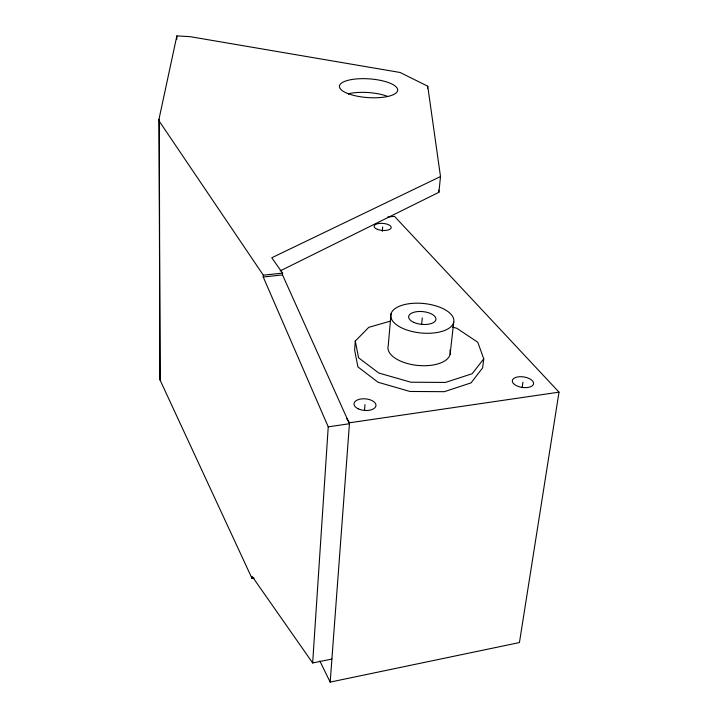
<?xml version="1.0" encoding="UTF-8"?>
<svg xmlns="http://www.w3.org/2000/svg" width="718" height="718" viewBox="0 0 718 718"><rect width="100%" height="100%" fill="white"/><g stroke="black" fill="none" stroke-linecap="round" stroke-linejoin="round"><path stroke-width="1.08" d="M176.852 39.266L176.87 35.9L190.207 36.672L400.088 72.482L427.731 86.196L440.502 176.556L438.904 192.298L280.11 270.928M254.19 578.107L252.054 578.493L252.135 576.375L312.653 662.965L331.904 659.052M312.653 662.965L328.234 426.842L263.237 276.995L263.309 275.182L159.279 121.234L158.983 119.242L176.87 35.9M328.234 426.842L349.442 423.737L282.506 274.913L282.587 273.109L271.772 257.762L440.502 176.556M390.61 321.063L368.756 327.354L355.284 341.086L354.62 350.052L357.905 366.907L378.027 382.236L409.924 391.463L444.361 391.678L471.062 382.873L482.622 367.885L483.752 358.865L477.784 342.253L456.81 328.27L452.502 327.112M387.81 217.007L394.496 216.36L559.017 392.154L519.437 642.556L330.181 682.1L349.513 422.785L346.417 418.1M364.538 410.193L364.986 404.611M382.308 231.358L382.676 226.888M391.041 313.721L388.241 345.645A31.305 15.266 5.8 0 0 419.375 365.57A31.305 15.266 5.8 0 0 449.89 350.187M427.533 88.314L427.731 86.196M421.619 324.545L422.274 317.93M450.123 354.207L453.722 322.176A31.7 14.8 5.7 0 0 409.323 303.687A31.7 14.8 5.7 0 0 403.866 328.862A31.7 14.8 5.7 0 0 453.722 322.176M522.139 387.675L522.928 382.138M483.752 358.865L472.175 373.719L445.393 382.443L410.831 382.209L378.799 373.028L358.596 357.806L355.284 341.086M349.513 422.785L559.017 392.154M263.309 275.182L282.587 273.109M263.237 276.995L282.506 274.913M319.833 660.991L330.181 682.1M158.983 119.242L159.997 379.903L252.054 578.493M438.608 190.099L438.904 192.298M159.279 121.234L159.997 379.903M348.149 93.816A29.016 9.603 3.9 0 1 387.657 96.4M377.39 229.356A8.598 3.536 4.5 0 0 391.166 227.956A8.598 3.536 4.5 0 0 379.472 223.415A8.598 3.536 4.5 0 0 377.39 229.356M513.478 383.547A10.725 5.304 8.5 0 0 531.867 386.078A10.725 5.304 8.5 0 0 523.467 376.887A10.725 5.304 8.5 0 0 513.478 383.547M358.12 408.784A11.03 5.816 4.8 0 0 375.864 406.182A11.03 5.816 4.8 0 0 360.983 398.975A11.03 5.816 4.8 0 0 358.12 408.784M414.169 322.535A13.723 6.408 5.7 0 0 435.871 319.761A13.723 6.408 5.7 0 0 416.808 311.675A13.723 6.408 5.7 0 0 414.169 322.535M348.535 93.825A29.169 9.379 3.9 0 0 396.892 92.128A29.169 9.379 3.9 0 0 360.346 78.702A29.169 9.379 3.9 0 0 348.535 93.825"/></g></svg>
